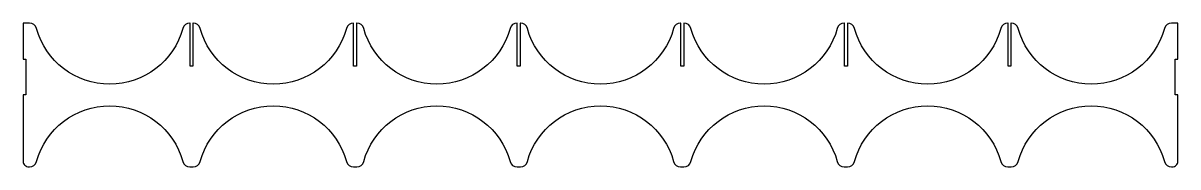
# Model space of a CAD drawing. Header units: metres. Extents: x 43 to 843, y 718 to 818.
import ezdxf

# ---------------------------------------------------------------- set-up
doc = ezdxf.new("R2010")
doc.units = ezdxf.units.M

msp = doc.modelspace()

# ---------------------------------------------------------------- linework, layer by layer
at = {"layer": 'OuterContour', "color": 3}
msp.add_lwpolyline([(842.93, 817.92), (838.44, 817.92, 0.338862), (833.61, 814.22, -0.765641), (732.25, 814.22, 0.338862), (727.42, 817.92), (727.26, 817.92), (727.26, 787.92), (725.26, 787.92), (725.26, 817.92), (725.1, 817.92, 0.338862), (720.28, 814.22, -0.765641), (618.91, 814.22, 0.338862), (614.09, 817.92), (613.93, 817.92), (613.93, 787.92), (611.93, 787.92), (611.93, 817.92), (611.77, 817.92, 0.338862), (606.94, 814.22, -0.765641), (505.58, 814.22, 0.338862), (500.75, 817.92), (500.6, 817.92), (500.6, 787.92), (498.6, 787.92), (498.6, 817.92), (498.44, 817.92, 0.338862), (493.61, 814.22, -0.765641), (392.25, 814.22, 0.338862), (387.42, 817.92), (387.26, 817.92), (387.26, 787.92), (385.26, 787.92), (385.26, 817.92), (385.1, 817.92, 0.338862), (380.28, 814.22, -0.765641), (278.91, 814.22, 0.338862), (274.09, 817.92), (273.93, 817.92), (273.93, 787.92), (271.93, 787.92), (271.93, 817.92), (271.77, 817.92, 0.338862), (266.94, 814.22, -0.765641), (165.58, 814.22, 0.338862), (160.75, 817.92), (160.6, 817.92), (160.6, 787.92), (158.6, 787.92), (158.6, 817.92), (158.44, 817.92, 0.338862), (153.61, 814.22, -0.765641), (52.25, 814.22, 0.338862), (47.42, 817.92), (42.93, 817.92), (42.93, 792.92), (44.93, 792.92), (44.93, 767.92), (42.93, 767.92), (42.93, 721.92, 0.414214), (46.93, 717.92), (47.42, 717.92, 0.338862), (52.25, 721.61, -0.765641), (153.61, 721.61, 0.338862), (158.44, 717.92), (160.75, 717.92, 0.338862), (165.58, 721.61, -0.765641), (266.94, 721.61, 0.338862), (271.77, 717.92), (274.09, 717.92, 0.338862), (278.91, 721.61, -0.765641), (380.28, 721.61, 0.338862), (385.1, 717.92), (387.42, 717.92, 0.338862), (392.25, 721.61, -0.765641), (493.61, 721.61, 0.338862), (498.44, 717.92), (500.75, 717.92, 0.338862), (505.58, 721.61, -0.765641), (606.94, 721.61, 0.338862), (611.77, 717.92), (614.09, 717.92, 0.338862), (618.91, 721.61, -0.765641), (720.28, 721.61, 0.338862), (725.1, 717.92), (727.42, 717.92, 0.338862), (732.25, 721.61, -0.765641), (833.61, 721.61, 0.338862), (838.44, 717.92), (838.93, 717.92, 0.414214), (842.93, 721.92), (842.93, 767.92), (840.93, 767.92), (840.93, 792.92), (842.93, 792.92)], format="xyb", close=True, dxfattribs=at)

doc.saveas('drawing.dxf')
